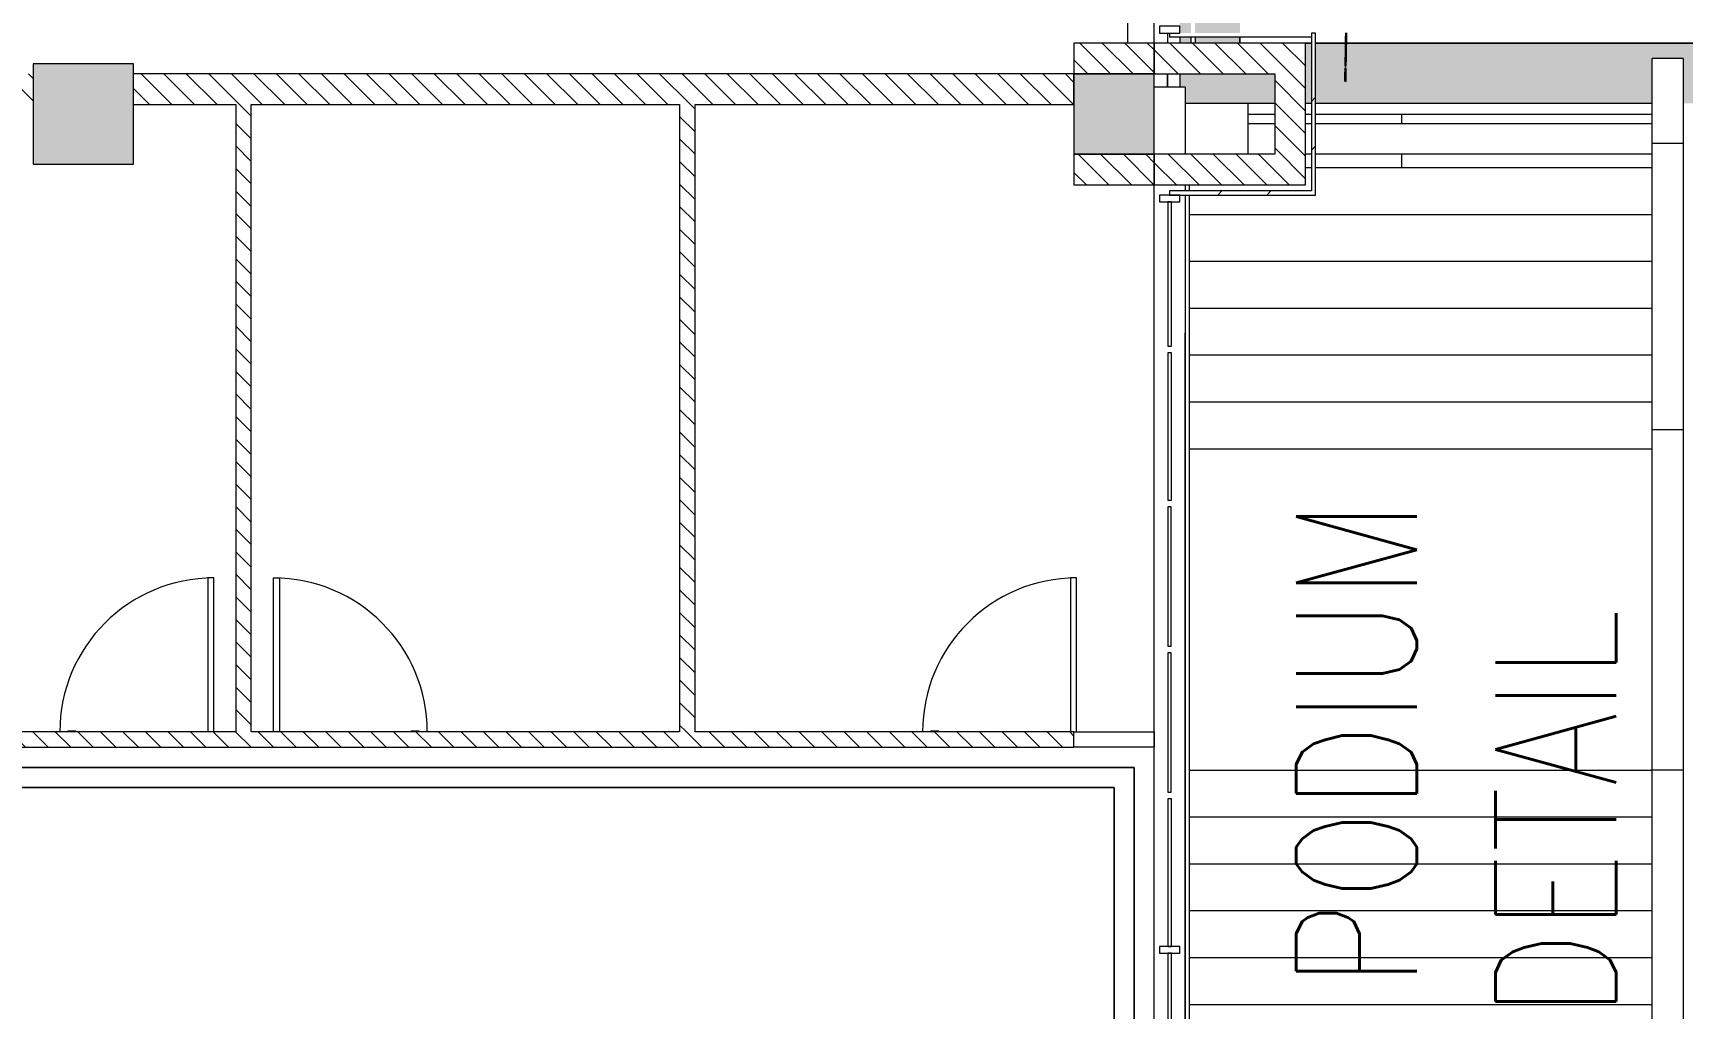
# Model space of a CAD drawing. Header units: millimetres. Extents: x -106145 to 154907, y -84585 to 152038.
# Drawn here: x 49014 to 61339, y 11050 to 18340 of the extents above; entities that cross this region are included whole.
import ezdxf

# ---------------------------------------------------------------- set-up
doc = ezdxf.new("R2010")
doc.units = ezdxf.units.MM
doc.linetypes.add('Cut Out Line _2_', pattern=[2, 1, -1])
doc.linetypes.add('Overhead', pattern=[3.96875, 2.38125, -1.5875])
for name, color, linetype, lineweight in [('A-AREA', 32, 'Continuous', 5), ('A-DETL', 90, 'Continuous', 5), ('A-DETL-MBND', 5, 'Continuous', 5), ('A-DOOR', 31, 'Continuous', 5), ('A-FLOR', 192, 'Continuous', 5), ('A-FLOR-PATT', 8, 'Continuous', 5), ('A-GENM', 13, 'Continuous', 5), ('A-GLAZ-CURT', 52, 'Continuous', 5), ('A-GLAZ-CWMG', 51, 'Continuous', 5), ('A-WALL', 113, 'Continuous', 5), ('A-WALL-PATT', 111, 'Continuous', 5), ('G-ANNO-TEXT', 231, 'Continuous', 9), ('S-COLS', 52, 'Continuous', 5), ('S-STRS', 31, 'Continuous', 5)]:
    doc.layers.add(name, color=color, linetype=linetype, lineweight=lineweight)
doc.styles.add('RomanS_1', font='romans__.ttf', dxfattribs={"width": 0.8, "height": 900})
pattern_1 = [(315, (0, 0), (84.18955, 84.18955), [])]
pattern_2 = [(45, (0, 0), (-754.342, 754.342), []), (45, (0, 1143), (-754.342, 754.342), [])]

# ---------------------------------------------------------------- blocks, each defined once
blk = doc.blocks.new('M_Concrete-Rectangular-Column - 750 x 750-3585654-Site Plan')
at = {"layer": 'S-COLS'}
blk.add_hatch(color=256, dxfattribs=at).paths.add_polyline_path([(-375, 375), (-375, -375), (375, -375), (375, 375), (-130, 375)], flags=0)
at = {"layer": 'S-COLS', "color": 41}
for p, q in [((375, 375), (-375, 375)), ((-375, 375), (-375, -375)), ((375, -375), (375, 375)), ((-375, -375), (375, -375))]:
    blk.add_line(p, q, dxfattribs=at)
blk = doc.blocks.new('M_Door-Passage-Small Slit Vision Panel_Type B - 1_25_Type B-13938695-Site Plan')
at = {"layer": 'A-DOOR', "color": 121, "lineweight": 9}
for p, q in [((575, 1213.85), (530, 1213.85)), ((530, 1213.85), (530, 63.85)), ((575, 63.85), (575, 1213.85))]:
    blk.add_line(p, q, dxfattribs=at)
at = {"layer": 'A-DOOR', "color": 41}
for p, q in [((-514.125, 71.85), (-514.125, 63.85)), ((-514.125, 71.85), (-454.125, 71.85)), ((-454.125, 63.85), (-454.125, 71.85))]:
    blk.add_line(p, q, dxfattribs=at)
blk.add_arc((575, 63.85), 1150, 90, 180, dxfattribs=at)
blk = doc.blocks.new('M_Door-Passage-Small Slit Vision Panel_Type B - 1_25_Type B-13938696-Site Plan')
at = {"layer": 'A-DOOR', "color": 41}
for p, q in [((-514.125, -63.85), (-514.125, -71.85)), ((-454.125, -71.85), (-514.125, -71.85)), ((-454.125, -71.85), (-454.125, -63.85))]:
    blk.add_line(p, q, dxfattribs=at)
at = {"layer": 'A-DOOR', "color": 121, "lineweight": 9}
for p, q in [((530, -1213.85), (530, -63.85)), ((575, -63.85), (575, -1213.85)), ((575, -1213.85), (530, -1213.85))]:
    blk.add_line(p, q, dxfattribs=at)
at = {"layer": 'A-DOOR', "color": 41}
blk.add_arc((575, -63.85), 1150, 180, 270, dxfattribs=at)
blk = doc.blocks.new('Rectangular Mullion - 50 x 150mm-V49-Site Plan')
at = {"layer": 'A-GLAZ-CWMG', "color": 53, "lineweight": 18}
for p, q in [((0, 75), (-50, 75)), ((-50, 75), (-50, -75)), ((0, -75), (0, 75)), ((-50, -75), (0, -75))]:
    blk.add_line(p, q, dxfattribs=at)
blk = doc.blocks.new('Rectangular Mullion - 50 x 150mm-10192813-Site Plan')
at = {"layer": 'A-GLAZ-CWMG', "color": 53, "lineweight": 18}
for p, q in [((0, 75), (-50, 75)), ((-50, 75), (-50, -75)), ((0, -75), (0, 75)), ((-50, -75), (0, -75))]:
    blk.add_line(p, q, dxfattribs=at)
blk = doc.blocks.new('System Panel - Glazed-11362065-Site Plan')
at = {"layer": 'A-GLAZ-CURT', "color": 133, "lineweight": 9}
for p, q in [((539, 13), (-539, 13)), ((-539, 13), (-539, -13)), ((539, -13), (539, 13)), ((-539, -13), (539, -13))]:
    blk.add_line(p, q, dxfattribs=at)
blk = doc.blocks.new('System Panel - Glazed-11362066-Site Plan')
at = {"layer": 'A-GLAZ-CURT', "color": 133, "lineweight": 9}
for p, q in [((551, 13), (-551, 13)), ((-551, 13), (-551, -13)), ((551, -13), (551, 13)), ((-551, -13), (551, -13))]:
    blk.add_line(p, q, dxfattribs=at)
blk = doc.blocks.new('System Panel - Glazed-V81-Site Plan')
at = {"layer": 'A-GLAZ-CURT', "color": 133, "lineweight": 9}
for p, q in [((520, 12.5), (-520, 12.5)), ((-520, 12.5), (-520, -12.5)), ((520, -12.5), (520, 12.5)), ((-520, -12.5), (520, -12.5))]:
    blk.add_line(p, q, dxfattribs=at)
blk = doc.blocks.new('Rectangular Mullion - 50 x 150mm-10192811-Site Plan')
at = {"layer": 'A-GLAZ-CWMG', "color": 53, "lineweight": 18}
for p, q in [((-25, 75), (25, 75)), ((-25, -75), (-25, 75)), ((25, 75), (25, -75)), ((25, -75), (-25, -75))]:
    blk.add_line(p, q, dxfattribs=at)
blk = doc.blocks.new('MM-HOSPITAL A _ B BLOCK-2022_11_05_CENTRAL_rvt-1-Site Plan')
at = {"layer": 'A-WALL-PATT'}
h = blk.add_hatch(dxfattribs=at)
h.set_pattern_fill('FP_19', color=90, style=0, pattern_type=2)
h.set_pattern_definition(pattern_1)
h.paths.add_polyline_path([(56789, 18035), (57389, 18035), (57389, 18265), (56789, 18265)], flags=0)
h = blk.add_hatch(dxfattribs=at)
h.set_pattern_fill('FP_19', color=90, style=0, pattern_type=2)
h.set_pattern_definition(pattern_1)
h.paths.add_polyline_path([(57389, 18035), (58289, 18035), (58289, 18265), (57389, 18265), (57389, 18150)], flags=0)
h = blk.add_hatch(dxfattribs=at)
h.set_pattern_fill('FP_19', color=90, style=0, pattern_type=2)
h.set_pattern_definition(pattern_1)
h.paths.add_polyline_path([(58519, 17205), (58519, 18265), (58289, 18265), (58289, 17205)], flags=0)
h = blk.add_hatch(dxfattribs=at)
h.set_pattern_fill('FP_20', color=41, style=0, pattern_type=2)
h.set_pattern_definition(pattern_2)
h.paths.add_polyline_path([(58594, 17130), (58594, 18340), (58564, 18340), (58564, 17130)], flags=0)
h = blk.add_hatch(dxfattribs=at)
h.set_pattern_fill('FP_19', color=90, style=0, pattern_type=2)
h.set_pattern_definition(pattern_1)
h.paths.add_polyline_path([(30749, 17805), (33249, 17805), (33249, 18035), (30749, 18035)], flags=0)
h.paths.add_polyline_path([(33849, 17805), (41014, 17805), (41014, 18035), (33849, 18035), (33849, 17813)], flags=0)
h.paths.add_polyline_path([(41764, 17805), (49014, 17805), (49014, 18035), (41764, 18035)], flags=0)
h.paths.add_polyline_path([(49764, 17805), (56789, 17805), (56789, 18035), (49764, 18035)], flags=0)
h = blk.add_hatch(dxfattribs=at)
h.set_pattern_fill('FP_19', color=90, style=0, pattern_type=2)
h.set_pattern_definition(pattern_1)
h.paths.add_polyline_path([(50644, 13120), (50644, 17805), (50529, 17805), (50529, 13120)], flags=0)
h = blk.add_hatch(dxfattribs=at)
h.set_pattern_fill('FP_19', color=90, style=0, pattern_type=2)
h.set_pattern_definition(pattern_1)
h.paths.add_polyline_path([(53959, 13120), (53959, 17805), (53844, 17805), (53844, 13120)], flags=0)
h = blk.add_hatch(dxfattribs=at)
h.set_pattern_fill('FP_19', color=90, style=0, pattern_type=2)
h.set_pattern_definition(pattern_1)
h.paths.add_polyline_path([(57389, 17205), (57389, 17435), (56789, 17432), (56789, 17205)], flags=0)
h = blk.add_hatch(dxfattribs=at)
h.set_pattern_fill('FP_19', color=90, style=0, pattern_type=2)
h.set_pattern_definition(pattern_1)
h.paths.add_polyline_path([(58289, 17205), (58289, 17435), (57389, 17432), (57389, 17205), (57568, 17205)], flags=0)
h = blk.add_hatch(dxfattribs=at)
h.set_pattern_fill('FP_20', color=41, style=0, pattern_type=2)
h.set_pattern_definition(pattern_2)
h.paths.add_polyline_path([(57568, 17130), (58564, 17130), (58564, 17160), (57504, 17160), (57504, 17130)], flags=0)
h = blk.add_hatch(dxfattribs=at)
h.set_pattern_fill('FP_19', color=90, style=0, pattern_type=2)
h.set_pattern_definition(pattern_1)
h.paths.add_polyline_path([(56789, 13005), (56789, 13120), (30749, 13120), (30749, 13005), (56518, 13005)], flags=0)
at = {"layer": 'S-COLS'}
blk.add_hatch(color=256, dxfattribs=at).paths.add_polyline_path([(56789, 17435), (57389, 17435), (57389, 18035), (56789, 18035)], flags=0)
at = {"layer": 'A-AREA', "color": 41}
blk.add_line((57190, 21540), (57190, 18265), dxfattribs=at)
at = {"layer": 'A-DETL-MBND', "color": 253}
for p, q in [((59239, 17665), (59239, 17735)), ((59239, 17335), (59239, 17432))]:
    blk.add_line(p, q, dxfattribs=at)
at = {"layer": 'A-FLOR', "color": 41}
for p, q in [((57389, 18265), (57389, 22490)), ((57239, 12855), (26784, 12855)), ((26784, 12855), (57239, 12855)), ((57239, 10440), (57239, 12855)), ((57239, 12855), (57239, 10440)), ((26634, 12705), (57089, 12705)), ((57089, 12705), (26634, 12705)), ((57089, 12705), (57089, 10590)), ((57089, 10590), (57089, 12705))]:
    blk.add_line(p, q, dxfattribs=at)
at = {"layer": 'A-WALL', "color": 61, "lineweight": 18}
for p, q in [((57389, 18265), (56789, 18265)), ((56789, 18265), (56789, 18035)), ((57389, 18265), (57389, 18035)), ((57389, 18035), (57389, 18265)), ((56789, 18035), (49764, 18035)), ((56789, 17805), (56789, 18035)), ((56789, 18035), (57389, 18035)), ((49764, 17805), (50529, 17805)), ((50529, 17805), (50529, 13120)), ((50644, 17805), (53844, 17805)), ((50644, 13120), (50644, 17805)), ((53844, 17805), (53844, 13120)), ((53959, 17805), (56789, 17805)), ((53959, 13120), (53959, 17805)), ((57389, 17435), (56789, 17435)), ((56789, 17435), (56789, 17205)), ((57389, 17435), (57389, 17205)), ((57389, 17205), (57389, 17435)), ((56789, 17205), (57389, 17205)), ((50529, 13120), (47329, 13120)), ((53844, 13120), (50644, 13120)), ((56789, 13120), (53959, 13120)), ((56789, 13005), (56789, 13120)), ((30749, 13005), (56789, 13005))]:
    blk.add_line(p, q, dxfattribs=at)
at = {"layer": 'A-WALL', "color": 53, "lineweight": 18}
for p, q in [((58289, 18265), (57389, 18265)), ((58519, 18265), (58289, 18265)), ((58519, 17205), (58519, 18265)), ((58564, 18340), (58564, 17160)), ((58594, 18340), (58564, 18340)), ((58594, 17130), (58594, 18340)), ((57389, 18035), (58289, 18035)), ((58289, 18035), (58289, 17435)), ((58289, 17435), (57389, 17435)), ((57389, 17205), (58289, 17205)), ((58564, 17160), (57504, 17160)), ((57504, 17160), (57504, 17130)), ((58289, 17205), (58519, 17205)), ((57504, 17130), (58564, 17130)), ((58564, 17130), (58594, 17130))]:
    blk.add_line(p, q, dxfattribs=at)
at = {"layer": 'A-WALL', "color": 253}
for p, q in [((57504, 18340), (57504, 18310)), ((58564, 18310), (57504, 18310)), ((57664, 18265), (57664, 18310)), ((57694, 18310), (57694, 18265)), ((57649, 17205), (57649, 17160)), ((57649, 17130), (57649, 10340)), ((57619, 10340), (57619, 16097)), ((57619, 16097), (57619, 10340))]:
    blk.add_line(p, q, dxfattribs=at)
at = {"layer": 'A-WALL', "color": 41}
for p, q in [((57389, 13120), (57389, 16097)), ((56789, 13120), (57159, 13120)), ((57159, 13120), (57389, 13120)), ((57389, 13120), (57389, 13005)), ((57159, 13005), (56789, 13005)), ((57389, 13005), (57159, 13005)), ((57389, 10265), (57389, 13005))]:
    blk.add_line(p, q, dxfattribs=at)
at = {"layer": 'S-COLS', "color": 41}
for p, q in [((57389, 18035), (56789, 18035)), ((56789, 18035), (56789, 17435)), ((57389, 17435), (57389, 18035)), ((56789, 17435), (57389, 17435))]:
    blk.add_line(p, q, dxfattribs=at)
at = {"color": 253, "lineweight": 5}
for name, p, rotation in [('Rectangular Mullion - 50 x 150mm-10192813-Site Plan', (57504, 18340), 269.9999999999995), ('M_Concrete-Rectangular-Column - 750 x 750-3585654-Site Plan', (49389, 17735), 90.00000482565858), ('Rectangular Mullion - 50 x 150mm-V49-Site Plan', (57504, 17130), 89.99999999999955), ('System Panel - Glazed-11362065-Site Plan', (57504, 16541), 269.9999999999995), ('System Panel - Glazed-11362066-Site Plan', (57504, 15401), 269.9999999999995), ('System Panel - Glazed-V81-Site Plan', (57504, 14280), 269.9999999999995), ('M_Door-Passage-Small Slit Vision Panel_Type B - 1_25_Type B-13938696-Site Plan', (51384, 13056), 180), ('System Panel - Glazed-V81-Site Plan', (57504, 13190), 269.9999999999995), ('System Panel - Glazed-11362066-Site Plan', (57504, 12069), 269.9999999999995), ('System Panel - Glazed-11362065-Site Plan', (57504, 10929), 269.9999999999995)]:
    blk.add_blockref(name, p, dxfattribs=dict(at, rotation=rotation))
for p in [(49789, 13056), (56234, 13056)]:
    blk.add_blockref('M_Door-Passage-Small Slit Vision Panel_Type B - 1_25_Type B-13938695-Site Plan', p, dxfattribs=at)
at = {"color": 253, "lineweight": 5, "extrusion": (0, 0, -1), "rotation": 270.0000000000005}
blk.add_blockref('Rectangular Mullion - 50 x 150mm-10192811-Site Plan', (-57504, 11493), dxfattribs=at)
blk = doc.blocks.new('MMU_ AMBALA_PODIUM_2022_11_02_CENTRAL_rvt-1-Site Plan')
at = {"layer": 'A-FLOR-PATT', "true_color": 0xc7c8ca}
h = blk.add_hatch(color=9, dxfattribs=at)
h.paths.add_polyline_path([(88259, 17665), (88259, 18115), (88214, 18115), (88214, 17665)], flags=0)
h.paths.add_polyline_path([(88489, 17665), (88959, 17665), (88959, 18160), (88609, 18160), (88609, 18115), (88489, 18115), (88489, 18108)], flags=0)
h.paths.add_polyline_path([(88184, 17665), (88184, 18115), (85569, 18115), (85569, 17665), (88024, 17665)], flags=0)
h.paths.add_polyline_path([(83823, 17665), (85339, 17665), (85339, 18115), (79988, 18115), (79988, 30128), (79995, 30381), (80013, 30634), (80045, 30886), (80088, 31135), (80144, 31383), (80211, 31627), (80291, 31867), (80382, 32104), (80485, 32335), (80600, 32561), (80725, 32782), (80861, 32996), (81007, 33203), (81163, 33402), (81329, 33594), (81763, 34043), (82013, 34318), (82254, 34600), (82486, 34890), (82708, 35188), (82920, 35493), (83164, 35871), (83315, 36122), (83497, 36445), (83668, 36775), (83828, 37110), (83978, 37450), (84116, 37794), (84244, 38143), (84359, 38496), (84464, 38852), (84556, 39212), (84637, 39574), (84706, 39939), (84764, 40306), (84764, 58958), (84722, 59335), (84668, 59711), (84601, 60084), (84523, 60455), (84431, 60823), (84328, 61188), (84213, 61550), (84086, 61907), (83947, 62260), (83796, 62609), (83634, 62951), (83461, 63289), (83276, 63620), (83081, 63945), (82875, 64264), (82659, 64576), (82432, 64880), (82343, 64992), (81969, 64740), (81980, 64727), (82207, 64431), (82423, 64128), (82629, 63818), (82825, 63501), (83009, 63178), (83182, 62848), (83345, 62513), (83495, 62173), (83635, 61828), (83762, 61478), (83877, 61124), (83981, 60766), (84072, 60405), (84151, 60041), (84218, 59675), (84272, 59307), (84314, 58937), (84314, 40338), (84255, 39968), (84173, 39559), (84099, 39237), (84003, 38876), (83894, 38518), (83774, 38164), (83641, 37814), (83497, 37470), (83341, 37130), (83173, 36796), (82995, 36467), (82773, 36094), (82604, 35830), (82393, 35521), (82171, 35220), (81940, 34926), (81698, 34641), (81447, 34364), (81007, 33908), (80836, 33713), (80672, 33506), (80523, 33300), (80381, 33083), (80250, 32859), (80128, 32630), (80018, 32395), (79919, 32156), (79830, 31912), (79753, 31664), (79688, 31413), (79634, 31160), (79592, 30904), (79562, 30646), (79543, 30339), (79538, 30128), (79538, 17665), (82773, 17665)], flags=0)
h.paths.add_polyline_path([(57619, 17815), (58289, 17815), (58289, 18035), (57579, 18035), (57579, 17935), (57619, 17935), (57619, 17855)], flags=0)
h.paths.add_polyline_path([(62819, 17815), (67026, 17815), (67026, 31354), (66972, 31596), (66906, 31836), (66830, 32073), (66743, 32306), (66646, 32535), (66539, 32760), (66422, 32980), (66296, 33194), (66160, 33402), (65969, 33662), (65861, 33800), (65661, 34027), (65271, 34439), (65024, 34717), (64786, 35003), (64558, 35297), (64340, 35598), (64133, 35907), (63936, 36223), (63749, 36545), (63574, 36873), (63410, 37207), (63257, 37546), (63116, 37890), (62987, 38239), (62869, 38592), (62764, 38949), (62671, 39309), (62589, 39672), (62521, 40038), (62455, 40481), (62420, 40775), (62389, 41146), (62370, 41517), (62364, 41889), (62364, 51516), (61914, 51212), (61914, 41889), (61920, 41518), (61938, 41147), (61968, 40778), (62010, 40409), (62064, 40042), (62130, 39676), (62207, 39314), (62297, 38953), (62398, 38596), (62510, 38243), (62634, 37893), (62769, 37547), (62915, 37206), (63073, 36870), (63241, 36539), (63419, 36214), (63623, 35871), (63808, 35581), (64017, 35275), (64237, 34976), (64465, 34683), (64704, 34399), (64951, 34122), (65374, 33676), (65533, 33490), (65682, 33297), (65823, 33097), (65969, 32863), (66074, 32679), (66185, 32461), (66306, 32183), (66374, 32011), (66453, 31780), (66520, 31545), (66576, 31307), (66576, 18265), (58824, 18265), (58821, 18102), (58815, 18103), (58817, 18265), (58594, 18265), (58594, 17815), (61109, 17815), (61109, 18150), (61339, 18150), (61342, 17815), (61769, 17815)], flags=0)
h.paths.add_polyline_path([(58519, 17815), (58564, 17815), (58564, 18265), (58029, 18265), (58028, 18310), (57694, 18310), (57694, 18265), (58519, 18265), (58519, 18035)], flags=0)
h.paths.add_polyline_path([(58819, 17990), (58813, 17990), (58815, 18029), (58820, 18029)], flags=0)
h.paths.add_polyline_path([(58820, 18030), (58814, 18030), (58815, 18069), (58821, 18069)], flags=0)
h.paths.add_polyline_path([(57664, 18265), (57664, 18310), (57579, 18310), (57579, 18265)], flags=0)
h.paths.add_polyline_path([(58029, 18340), (58029, 25315), (57694, 25315), (57694, 18340), (58028, 18340)], flags=0)
h.paths.add_polyline_path([(57664, 18340), (57664, 25315), (57579, 25315), (57579, 18340)], flags=0)
h.paths.add_polyline_path([(88609, 18390), (89059, 18390), (89059, 18435), (88609, 18435)], flags=0)
h.paths.add_polyline_path([(88609, 18465), (89059, 18465), (89059, 25195), (88609, 25195), (88609, 19276)], flags=0)
h.paths.add_polyline_path([(89011, 25225), (89059, 25225), (89059, 25270), (88609, 25270), (88609, 25225)], flags=0)
h.paths.add_polyline_path([(57694, 25345), (58029, 25345), (58029, 25390), (57694, 25390)], flags=0)
h.paths.add_polyline_path([(57664, 25345), (57664, 25390), (57579, 25390), (57579, 25345), (57644, 25345)], flags=0)
h.paths.add_polyline_path([(89010, 25500), (89059, 25500), (89059, 26090), (88609, 26090), (88609, 25500)], flags=0)
h.paths.add_polyline_path([(58029, 25620), (58029, 26215), (57579, 26215), (57579, 25620), (57926, 25620)], flags=0)
h.paths.add_polyline_path([(89059, 26320), (89059, 26365), (88609, 26365), (88609, 26320), (89004, 26320)], flags=0)
h.paths.add_polyline_path([(89059, 26395), (89059, 31695), (88609, 31695), (88609, 26395), (89004, 26395)], flags=0)
h.paths.add_polyline_path([(58029, 26450), (58029, 26495), (57644, 26495), (57644, 26450), (57914, 26450)], flags=0)
h.paths.add_polyline_path([(57644, 26525), (58029, 26525), (58029, 33130), (57644, 33130), (57644, 26652)], flags=0)
h.paths.add_polyline_path([(89059, 31725), (89059, 31770), (88609, 31770), (88609, 31725), (88970, 31725)], flags=0)
h.paths.add_polyline_path([(88609, 32000), (89059, 32000), (89059, 32590), (88609, 32590)], flags=0)
h.paths.add_polyline_path([(89059, 32820), (89059, 32865), (88609, 32865), (88609, 32820), (88964, 32820)], flags=0)
h.paths.add_polyline_path([(88609, 32895), (89059, 32895), (89059, 38195), (88609, 38195), (88609, 34027)], flags=0)
h.paths.add_polyline_path([(58029, 33160), (58029, 33205), (57644, 33205), (57644, 33160), (57820, 33160)], flags=0)
h.paths.add_polyline_path([(57816, 33435), (58029, 33435), (58029, 34035), (57579, 34035), (57579, 33435), (57644, 33435)], flags=0)
h.paths.add_polyline_path([(57804, 34265), (58029, 34265), (58029, 41130), (57619, 41130), (57619, 34265)], flags=0)
h.paths.add_polyline_path([(88609, 38225), (89059, 38225), (89059, 38270), (88609, 38270)], flags=0)
h.paths.add_polyline_path([(88609, 38500), (89059, 38500), (89059, 39090), (88609, 39090)], flags=0)
h.paths.add_polyline_path([(88923, 39320), (89059, 39320), (89059, 39365), (88609, 39365), (88609, 39320)], flags=0)
h.paths.add_polyline_path([(88922, 39395), (89059, 39395), (89059, 44695), (88609, 44695), (88609, 39395)], flags=0)
h.paths.add_polyline_path([(58029, 41160), (58029, 41205), (57619, 41205), (57619, 41160), (57708, 41160)], flags=0)
h.paths.add_polyline_path([(57579, 41435), (58029, 41435), (58029, 42035), (57579, 42035)], flags=0)
h.paths.add_polyline_path([(57692, 42265), (58029, 42265), (58029, 42310), (57644, 42310), (57644, 42265)], flags=0)
h.paths.add_polyline_path([(58029, 42340), (58029, 48592), (57644, 48332), (57644, 42340), (57691, 42340)], flags=0)
h.paths.add_polyline_path([(88609, 44725), (89059, 44725), (89059, 44770), (88609, 44770)], flags=0)
h.paths.add_polyline_path([(88609, 45000), (89059, 45000), (89059, 45590), (88609, 45590), (88609, 45091)], flags=0)
h.paths.add_polyline_path([(88609, 45820), (89059, 45820), (89059, 45865), (88609, 45865)], flags=0)
h.paths.add_polyline_path([(88881, 45895), (89059, 45895), (89059, 48920), (88609, 48920), (88609, 45895)], flags=0)
h.paths.add_polyline_path([(89059, 48950), (89059, 48995), (88609, 48995), (88609, 48950), (88862, 48950)], flags=0)
h.paths.add_polyline_path([(88609, 49225), (89059, 49225), (89059, 55980), (88609, 55980), (88609, 52467)], flags=0)
h.paths.add_polyline_path([(57389, 52503), (57491, 52572), (57491, 52602), (57429, 52602), (57429, 52652), (57491, 52652), (57491, 53768), (57429, 53768), (57429, 53818), (57491, 53818), (57491, 54935), (57429, 54935), (57429, 54985), (57491, 54985), (57491, 56025), (57429, 56025), (57429, 56075), (57491, 56075), (57491, 57150), (57516, 57150), (57516, 56075), (57579, 56075), (57579, 56025), (57516, 56025), (57516, 54985), (57579, 54985), (57579, 54935), (57516, 54935), (57516, 53818), (57579, 53818), (57579, 53768), (57516, 53768), (57516, 52652), (57579, 52652), (57579, 52631), (57634, 52668), (57634, 55925), (57664, 55925), (57664, 52688), (58029, 52934), (58029, 57275), (57389, 57275), (57389, 53070)], flags=0)
h.paths.add_polyline_path([(57516, 52589), (57535, 52602), (57516, 52602)], flags=0)
h.paths.add_polyline_path([(61914, 55554), (62364, 55857), (62366, 57999), (62370, 58262), (62389, 58633), (62420, 59004), (62464, 59374), (62540, 59843), (62590, 60108), (62671, 60471), (62765, 60832), (62870, 61189), (62988, 61542), (63117, 61891), (63259, 62235), (63428, 62609), (63576, 62909), (63751, 63237), (63938, 63559), (64135, 63875), (64343, 64184), (64561, 64486), (64789, 64780), (65027, 65066), (65304, 65375), (65532, 65613), (65798, 65874), (66072, 66125), (66355, 66368), (66646, 66600), (67020, 66874), (67251, 67034), (67564, 67236), (67883, 67427), (68209, 67607), (68541, 67776), (68878, 67933), (69221, 68079), (69568, 68214), (69920, 68336), (70275, 68447), (70634, 68545), (70996, 68631), (71361, 68705), (71728, 68767), (72097, 68816), (72468, 68853), (72839, 68877), (73211, 68888), (73584, 68887), (73956, 68873), (74371, 68842), (74697, 68808), (75066, 68757), (75433, 68693), (75797, 68617), (76159, 68528), (76517, 68427), (76872, 68315), (77223, 68190), (77569, 68054), (77911, 67905), (78247, 67746), (78578, 67575), (78903, 67393), (79204, 67210), (79610, 67484), (79345, 67653), (79018, 67846), (78685, 68028), (78346, 68198), (78002, 68358), (77653, 68506), (77299, 68642), (76941, 68766), (76578, 68879), (76213, 68979), (75844, 69067), (75472, 69144), (75098, 69207), (74722, 69258), (74345, 69297), (73966, 69323), (73587, 69337), (73208, 69338), (72829, 69327), (72450, 69303), (72073, 69266), (71696, 69217), (71322, 69156), (70867, 69063), (70581, 68996), (70170, 68884), (69851, 68787), (69492, 68665), (69120, 68523), (68787, 68385), (68442, 68227), (68070, 68041), (67768, 67879), (67440, 67688), (67119, 67486), (66728, 67219), (66497, 67052), (66198, 66819), (65906, 66577), (65622, 66325), (65347, 66064), (65080, 65794), (64823, 65515), (64575, 65228), (64337, 64933), (64108, 64630), (63869, 64288), (63682, 64003), (63485, 63679), (63299, 63348), (63124, 63012), (62933, 62609), (62807, 62323), (62666, 61970), (62536, 61614), (62419, 61253), (62314, 60889), (62220, 60521), (62139, 60150), (62070, 59777), (62014, 59402), (61962, 58921), (61939, 58647), (61920, 58269), (61914, 57889), (61914, 56155)], flags=0)
h.paths.add_polyline_path([(88817, 56210), (89059, 56210), (89059, 56255), (88609, 56255), (88609, 56210)], flags=0)
h.paths.add_polyline_path([(88816, 56285), (89059, 56285), (89059, 60860), (88609, 60860), (88609, 56285)], flags=0)
h.paths.add_polyline_path([(57389, 57505), (58029, 57505), (58029, 58105), (57389, 58105), (57389, 57505)], flags=0)
h.paths.add_polyline_path([(57669, 58335), (58029, 58335), (58029, 58380), (57669, 58380), (57672, 58410), (58029, 58410), (58029, 65130), (57669, 65130), (57669, 65160), (58029, 65160), (58029, 65205), (57619, 65205), (57619, 58335)], flags=0)
h.paths.add_polyline_path([(88787, 60890), (89059, 60890), (89059, 60935), (88609, 60935), (88609, 60890)], flags=0)
h.paths.add_polyline_path([(88785, 61165), (89059, 61165), (89059, 61755), (88609, 61755), (88609, 61165)], flags=0)
h.paths.add_polyline_path([(89059, 61985), (89059, 62030), (88609, 62030), (88609, 61985), (88780, 61985)], flags=0)
h.paths.add_polyline_path([(88780, 62060), (89059, 62060), (89059, 67505), (88609, 67505), (88609, 62060)], flags=0)
h.paths.add_polyline_path([(57389, 65435), (58029, 65435), (58029, 66035), (57389, 66035), (57389, 65435)], flags=0)
h.paths.add_polyline_path([(57389, 66265), (57389, 66265), (57389, 67219)], flags=0)
h.paths.add_polyline_path([(57763, 66265), (58029, 66265), (58029, 66310), (57694, 66310), (57694, 66265)], flags=0)
h.paths.add_polyline_path([(57619, 66265), (57664, 66265), (57664, 73130), (57619, 73130), (57619, 70907)], flags=0)
h.paths.add_polyline_path([(58029, 66340), (58029, 73130), (57694, 73130), (57694, 66340), (57764, 66340)], flags=0)
h.paths.add_polyline_path([(89059, 67535), (89059, 67580), (88609, 67580), (88609, 67535), (88745, 67535)], flags=0)
h.paths.add_polyline_path([(88609, 67810), (89059, 67810), (89059, 68400), (88609, 68400)], flags=0)
h.paths.add_polyline_path([(88739, 68630), (89059, 68630), (89059, 68675), (88609, 68675), (88609, 68630)], flags=0)
h.paths.add_polyline_path([(88609, 68705), (89059, 68705), (89059, 69522), (88609, 69218)], flags=0)
h.paths.add_polyline_path([(58029, 73160), (58029, 73205), (57694, 73205), (57694, 73160), (57842, 73160)], flags=0)
h.paths.add_polyline_path([(57619, 73160), (57664, 73160), (57664, 73205), (57619, 73205)], flags=0)
h.paths.add_polyline_path([(57846, 73435), (58029, 73435), (58029, 74035), (57389, 74035), (57389, 73435), (57768, 73435)], flags=0)
h.paths.add_polyline_path([(88609, 73551), (89059, 73855), (89059, 74350), (88609, 74350), (88609, 74077)], flags=0)
h.paths.add_polyline_path([(57782, 74265), (58029, 74265), (58029, 74310), (57669, 74310), (57669, 74340), (58029, 74340), (58029, 81130), (57669, 81130), (57669, 81160), (58029, 81160), (58029, 81205), (57619, 81205), (57619, 74265), (57669, 74265)], flags=0)
h.paths.add_polyline_path([(88702, 74380), (89059, 74380), (89059, 74425), (88609, 74425), (88609, 74380)], flags=0)
h.paths.add_polyline_path([(89059, 74655), (89059, 79500), (88609, 79500), (88609, 74655), (88701, 74655)], flags=0)
h.paths.add_polyline_path([(89059, 79730), (89059, 79775), (88609, 79775), (88609, 79730), (88669, 79730)], flags=0)
h.paths.add_polyline_path([(88609, 79805), (89059, 79805), (89059, 83105), (88609, 83105), (88609, 81970)], flags=0)
h.paths.add_polyline_path([(58029, 81435), (58029, 82035), (57389, 82035), (57389, 81435), (57938, 81435)], flags=0)
h.paths.add_polyline_path([(57948, 82265), (58029, 82265), (58029, 82310), (57694, 82310), (57694, 82265), (57913, 82265)], flags=0)
h.paths.add_polyline_path([(57619, 82265), (57664, 82265), (57664, 82310), (57619, 82310)], flags=0)
h.paths.add_polyline_path([(58029, 82340), (58029, 88830), (57694, 88830), (57694, 82340), (57949, 82340)], flags=0)
h.paths.add_polyline_path([(57619, 82340), (57664, 82340), (57664, 88830), (57619, 88830), (57619, 83814)], flags=0)
h.paths.add_polyline_path([(88647, 83135), (89059, 83135), (89059, 83180), (88609, 83180), (88609, 83135)], flags=0)
h.paths.add_polyline_path([(88646, 83410), (89059, 83410), (89059, 84000), (88609, 84000), (88609, 83410)], flags=0)
h.paths.add_polyline_path([(88641, 84230), (89059, 84230), (89059, 84275), (88609, 84275), (88609, 84230)], flags=0)
h.paths.add_polyline_path([(88640, 84305), (89059, 84305), (89059, 85505), (88609, 85505), (88609, 84305)], flags=0)
h.paths.add_polyline_path([(89059, 85735), (89059, 89735), (88439, 89735), (88439, 89505), (58594, 89505), (58594, 89285), (88609, 89285), (88609, 85735), (88631, 85735)], flags=0)
h.paths.add_polyline_path([(58022, 88860), (58029, 88860), (58029, 88905), (57694, 88905), (57694, 88860)], flags=0)
h.paths.add_polyline_path([(57664, 88860), (57664, 88905), (57619, 88905), (57619, 88860)], flags=0)
h.paths.add_polyline_path([(57619, 89135), (58029, 89135), (58029, 89285), (58289, 89285), (58289, 89505), (58089, 89505), (58089, 89735), (57389, 89735), (57389, 89135), (57568, 89135)], flags=0)
h.paths.add_polyline_path([(58519, 89285), (58564, 89285), (58564, 89505), (58519, 89505), (58519, 89292)], flags=0)
at = {"layer": 'A-FLOR', "color": 253}
for p, q in [((57489, 18340), (57489, 18265)), ((57579, 18310), (57579, 18265)), ((58029, 18265), (58029, 18310)), ((58029, 18310), (58029, 18265)), ((58564, 18265), (58519, 18265)), ((58519, 18265), (58564, 18265)), ((58818, 18265), (58594, 18265)), ((58594, 18265), (58818, 18265)), ((66576, 18265), (58824, 18265)), ((58824, 18265), (66576, 18265)), ((57489, 18035), (57489, 17935)), ((57579, 18035), (57579, 17935)), ((57619, 17815), (58289, 17815)), ((58519, 17815), (58564, 17815)), ((58594, 17815), (61109, 17815)), ((58089, 17735), (58289, 17735)), ((58519, 17735), (58564, 17735)), ((58594, 17735), (61109, 17735))]:
    blk.add_line(p, q, dxfattribs=at)
at = {"layer": 'A-WALL', "color": 253}
for p, q in [((61109, 17518), (61109, 18150)), ((61339, 18150), (61109, 18150)), ((61339, 18150), (61339, 17518)), ((57619, 17935), (57389, 17935)), ((57619, 17935), (57619, 17435)), ((58089, 17665), (58289, 17665)), ((58519, 17665), (58564, 17665)), ((58594, 17665), (61109, 17665)), ((61109, 15375), (61109, 17518)), ((61109, 17518), (61339, 17518)), ((61339, 17518), (61339, 15375)), ((58564, 17435), (58519, 17435)), ((58564, 17435), (58519, 17435)), ((61109, 17435), (58594, 17435)), ((61109, 17435), (58594, 17435)), ((57619, 17205), (57619, 17160)), ((57619, 17130), (57619, 16097)), ((61109, 12835), (61109, 15375)), ((61339, 15375), (61109, 15375)), ((61339, 15375), (61339, 12835)), ((61109, 9685), (61109, 12835)), ((61339, 12835), (61109, 12835)), ((61339, 12835), (61339, 9685))]:
    blk.add_line(p, q, dxfattribs=at)
at = {"layer": 'A-WALL', "color": 41}
blk.add_line((57389, 16097), (57389, 17205), dxfattribs=at)
at = {"layer": 'S-COLS', "color": 253}
for p, q in [((57489, 17935), (57489, 18035)), ((58089, 17815), (58089, 17435))]:
    blk.add_line(p, q, dxfattribs=at)
at = {"layer": 'S-STRS', "color": 253}
for p, q in [((58519, 17335), (58564, 17335)), ((58594, 17335), (61109, 17335)), ((57649, 16985), (61109, 16985)), ((57649, 16635), (61109, 16635)), ((57649, 16285), (61109, 16285)), ((57649, 15935), (61109, 15935)), ((57649, 15585), (61109, 15585)), ((57649, 15235), (61109, 15235)), ((57649, 12835), (61109, 12835)), ((57649, 12485), (61109, 12485)), ((57649, 12135), (61109, 12135)), ((57649, 11785), (61109, 11785)), ((57649, 11435), (61109, 11435)), ((57649, 11085), (61109, 11085))]:
    blk.add_line(p, q, dxfattribs=at)
at = {"layer": 'S-STRS', "color": 253, "linetype": 'Overhead'}
for p, q in [((57649, 16985), (61109, 16985)), ((57649, 16635), (61109, 16635)), ((57649, 16285), (61109, 16285)), ((57649, 15935), (61109, 15935)), ((57649, 15585), (61109, 15585)), ((57649, 15235), (61109, 15235)), ((57649, 12835), (61109, 12835)), ((57649, 12485), (61109, 12485)), ((57649, 12135), (61109, 12135)), ((57649, 11785), (61109, 11785)), ((57649, 11435), (61109, 11435)), ((57649, 11085), (61109, 11085))]:
    blk.add_line(p, q, dxfattribs=at)

msp = doc.modelspace()

# ---------------------------------------------------------------- block references
at = {"lineweight": 5}
msp.add_blockref('MM-HOSPITAL A _ B BLOCK-2022_11_05_CENTRAL_rvt-1-Site Plan', (0, 0), dxfattribs=at)

# ---------------------------------------------------------------- next in the draw order: block references
msp.add_blockref('MMU_ AMBALA_PODIUM_2022_11_02_CENTRAL_rvt-1-Site Plan', (0, 0), dxfattribs=at)

# ---------------------------------------------------------------- next in the draw order: linework, layer by layer
at = {"layer": 'A-DETL', "linetype": 'Cut Out Line _2_'}
msp.add_line((57388.75, -14264.95), (57388.75, 48160.34), dxfattribs=at)
at = {"layer": 'A-GENM'}
for p, q in [((58817.46, 18231.92), (58818.16, 18271.63)), ((58818.16, 18271.96), (58818.84, 18310.91)), ((58818.16, 18271.63), (58818.16, 18271.96)), ((58818.16, 18271.96), (58824.16, 18271.86)), ((58824.16, 18271.52), (58818.16, 18271.63)), ((58818.84, 18310.91), (58818.98, 18318.73)), ((58818.84, 18310.91), (58818.87, 18312.48)), ((58818.84, 18310.91), (58824.84, 18310.81)), ((58818.85, 18311.44), (58824.85, 18311.34)), ((58818.85, 18311.44), (58824.85, 18311.34)), ((58818.87, 18312.48), (58818.91, 18315.03)), ((58818.87, 18312.48), (58824.87, 18312.37)), ((58818.91, 18315.03), (58819.03, 18321.66)), ((58818.91, 18315.03), (58824.91, 18314.93)), ((58818.98, 18318.73), (58819.21, 18331.83)), ((58818.98, 18318.73), (58824.98, 18318.62)), ((58819.03, 18321.66), (58825.03, 18321.55)), ((58819.21, 18331.83), (58819.38, 18341.63)), ((58819.21, 18331.83), (58825.21, 18331.72)), ((58824.16, 18271.52), (58823.46, 18231.82)), ((58824.84, 18310.81), (58824.16, 18271.86)), ((58824.16, 18271.86), (58824.16, 18271.52)), ((58824.98, 18318.62), (58824.84, 18310.81)), ((58824.87, 18312.37), (58824.84, 18310.81)), ((58824.91, 18314.93), (58824.87, 18312.37)), ((58825.03, 18321.55), (58824.91, 18314.93)), ((58825.21, 18331.72), (58824.98, 18318.62)), ((58825.38, 18341.53), (58825.21, 18331.72)), ((58815.21, 18102.52), (58815.9, 18142.23)), ((58815.9, 18142.56), (58816.58, 18181.51)), ((58815.9, 18142.23), (58815.9, 18142.56)), ((58815.9, 18142.56), (58821.9, 18142.46)), ((58815.9, 18142.23), (58821.9, 18142.13)), ((58816.58, 18181.51), (58816.75, 18190.86)), ((58816.58, 18181.51), (58816.61, 18183.08)), ((58816.58, 18181.51), (58822.58, 18181.41)), ((58816.59, 18182.04), (58822.59, 18181.94)), ((58816.59, 18182.04), (58822.59, 18181.94)), ((58816.61, 18183.08), (58816.66, 18185.63)), ((58816.61, 18183.08), (58822.61, 18182.97)), ((58816.66, 18185.63), (58816.77, 18192.26)), ((58816.66, 18185.63), (58822.65, 18185.53)), ((58816.75, 18190.86), (58816.99, 18204.97)), ((58816.75, 18190.86), (58822.75, 18190.75)), ((58816.77, 18192.26), (58822.77, 18192.15)), ((58816.99, 18204.97), (58817.23, 18218.31)), ((58816.99, 18204.97), (58822.99, 18204.87)), ((58817.23, 18218.31), (58817.33, 18224.26)), ((58817.23, 18218.31), (58817.33, 18224.26)), ((58817.23, 18218.31), (58823.23, 18218.21)), ((58817.28, 18221.2), (58817.39, 18227.77)), ((58817.28, 18221.2), (58823.28, 18221.1)), ((58817.33, 18224.26), (58817.46, 18231.92)), ((58817.33, 18224.26), (58823.33, 18224.15)), ((58817.39, 18227.77), (58817.44, 18230.31)), ((58817.39, 18227.77), (58823.39, 18227.67)), ((58817.44, 18230.31), (58817.46, 18231.92)), ((58817.44, 18230.31), (58823.43, 18230.21)), ((58817.45, 18231.42), (58823.45, 18231.31)), ((58817.45, 18231.42), (58823.45, 18231.31)), ((58817.46, 18231.92), (58823.46, 18231.82)), ((58821.9, 18142.13), (58821.21, 18102.42)), ((58822.58, 18181.41), (58821.9, 18142.46)), ((58821.9, 18142.46), (58821.9, 18142.13)), ((58822.75, 18190.75), (58822.58, 18181.41)), ((58822.61, 18182.97), (58822.58, 18181.41)), ((58822.65, 18185.53), (58822.61, 18182.97)), ((58822.77, 18192.15), (58822.65, 18185.53)), ((58822.99, 18204.87), (58822.75, 18190.75)), ((58823.23, 18218.21), (58822.99, 18204.87)), ((58823.33, 18224.15), (58823.23, 18218.21)), ((58823.33, 18224.15), (58823.23, 18218.21)), ((58823.39, 18227.67), (58823.28, 18221.1)), ((58823.46, 18231.82), (58823.33, 18224.15)), ((58823.43, 18230.21), (58823.39, 18227.67)), ((58823.46, 18231.82), (58823.43, 18230.21)), ((58813.24, 17989.8), (58813.93, 18029.51)), ((58813.93, 18029.51), (58813.94, 18029.84)), ((58813.93, 18029.51), (58819.93, 18029.4)), ((58813.94, 18029.84), (58814.62, 18068.79)), ((58813.94, 18029.84), (58819.94, 18029.73)), ((58814.62, 18068.79), (58814.64, 18070.36)), ((58814.62, 18068.79), (58820.62, 18068.68)), ((58814.63, 18069.32), (58820.63, 18069.21)), ((58814.63, 18069.32), (58820.63, 18069.21)), ((58814.64, 18070.36), (58814.69, 18072.91)), ((58814.64, 18070.36), (58820.64, 18070.25)), ((58814.69, 18072.91), (58814.81, 18079.53)), ((58814.69, 18072.91), (58820.69, 18072.81)), ((58814.81, 18079.53), (58820.8, 18079.43)), ((58815.02, 18091.8), (58815.13, 18098.37)), ((58815.02, 18091.8), (58821.02, 18091.7)), ((58815.13, 18098.37), (58815.18, 18100.91)), ((58815.13, 18098.37), (58821.13, 18098.27)), ((58815.16, 18099.97), (58815.2, 18102.07)), ((58815.16, 18099.97), (58821.16, 18099.86)), ((58815.18, 18100.91), (58815.21, 18102.52)), ((58815.18, 18100.91), (58821.18, 18100.81)), ((58815.2, 18102.41), (58821.2, 18102.31)), ((58815.2, 18102.07), (58821.2, 18101.96)), ((58821.2, 18101.91), (58815.2, 18102.02)), ((58815.2, 18102.02), (58821.2, 18101.91)), ((58815.21, 18102.52), (58821.21, 18102.42)), ((58819.93, 18029.4), (58819.24, 17989.7)), ((58819.94, 18029.73), (58819.93, 18029.4)), ((58820.62, 18068.68), (58819.94, 18029.73)), ((58820.64, 18070.25), (58820.62, 18068.68)), ((58820.69, 18072.81), (58820.64, 18070.25)), ((58820.8, 18079.43), (58820.69, 18072.81)), ((58821.13, 18098.27), (58821.02, 18091.7)), ((58821.18, 18100.81), (58821.13, 18098.27)), ((58821.2, 18101.96), (58821.16, 18099.86)), ((58821.21, 18102.42), (58821.18, 18100.81)), ((58813.05, 17979.08), (58813.17, 17985.65)), ((58813.05, 17979.08), (58819.05, 17978.97)), ((58813.17, 17985.65), (58813.21, 17988.19)), ((58813.17, 17985.65), (58819.17, 17985.55)), ((58813.21, 17988.19), (58813.24, 17989.8)), ((58813.21, 17988.19), (58819.21, 17988.09)), ((58819.23, 17989.19), (58813.23, 17989.29)), ((58813.23, 17989.29), (58819.23, 17989.19)), ((58813.24, 17989.8), (58819.24, 17989.7)), ((58819.17, 17985.55), (58819.05, 17978.97)), ((58819.21, 17988.09), (58819.17, 17985.55)), ((58819.24, 17989.7), (58819.21, 17988.09))]:
    msp.add_line(p, q, dxfattribs=at)

# ---------------------------------------------------------------- next in the draw order: texts
at = {"layer": 'G-ANNO-TEXT', "color": 7, "char_height": 900, "attachment_point": 1, "rotation": 90, "style": 'RomanS_1'}
for s, insert, width in [('STAIRCASE TO PODIUM ', (58450.33, 4081.95), 16008.096), ('LEVEL AS/ DETAIL', (59938.61, 5367.83), 12140.7555)]:
    msp.add_mtext(s, dxfattribs=dict(at, insert=insert, width=width))

doc.saveas('drawing.dxf')
